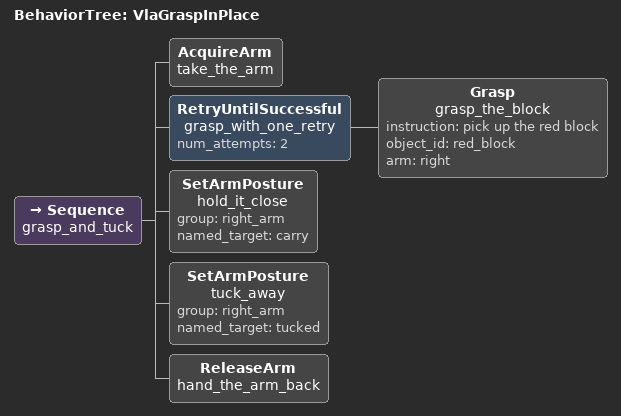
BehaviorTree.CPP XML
<?xml version="1.0"?>
<root BTCPP_format="4" main_tree_to_execute="VlaGraspInPlace">
  <BehaviorTree ID="VlaGraspInPlace">
    <Sequence name="grasp_and_tuck">
      <AcquireArm name="take_the_arm"/>

      <RetryUntilSuccessful name="grasp_with_one_retry" num_attempts="2">
        <Grasp name="grasp_the_block" instruction="pick up the red block" object_id="red_block"
               arm="right"/>
      </RetryUntilSuccessful>

      <SetArmPosture name="hold_it_close" group="right_arm" named_target="carry"/>
      <SetArmPosture name="tuck_away" group="right_arm" named_target="tucked"/>
      <ReleaseArm name="hand_the_arm_back"/>
    </Sequence>
  </BehaviorTree>
</root>
